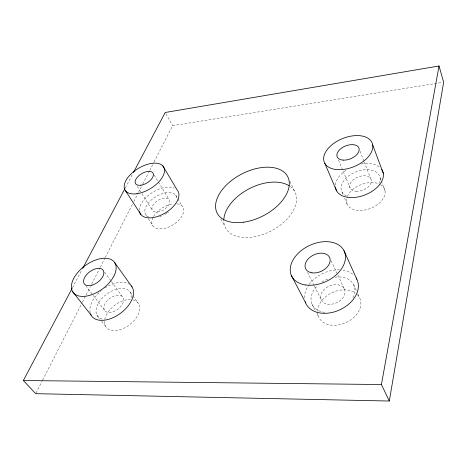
<?xml version="1.0" encoding="UTF-8"?>
<svg xmlns="http://www.w3.org/2000/svg" width="467" height="467" viewBox="0 0 467 467"><rect width="100%" height="100%" fill="white"/><g stroke="black" fill="none" stroke-linecap="round" stroke-linejoin="round"><path stroke-width="0.35" stroke-dasharray="2.33 1.75" d="M36.029 393.027L42.328 380.698M42.66 380.05L82.104 302.82M82.437 302.172L90.394 286.592M91.719 284L100.008 267.772M100.341 267.124L104.982 258.041M105.314 257.393L132.494 204.172M133.819 201.581L138.127 193.14M138.46 192.492L142.441 184.704M142.768 184.056L149.399 171.074M149.732 170.426L153.707 162.639M154.04 161.991L172.603 125.646L442.214 82.437M72.461 287.742L82.011 269.704M125.319 187.874L132.826 173.701M96.99 315.301L99.979 319.136M101.683 321.325L105.519 326.258M85.794 285.757L92.735 294.84M93.172 295.407L104.45 310.164M104.555 272.191L110.988 280.988M111.415 281.572L122.996 297.403A11.272 6.754 -36.8 0 1 112.214 312.067A11.272 6.754 -36.8 0 1 106.073 302.073A11.272 6.754 -36.8 0 1 122.996 297.403M130.375 292.324L132.488 295.267M132.908 295.856L138.407 303.503M145.99 215.048L146.778 216.274M148.348 218.719L153.065 226.057M137.28 186.374L141.495 193.034M141.875 193.636L152.604 210.594M154.209 175.09L169.06 199.502M175.61 195.089L177.466 198.195M177.834 198.814L182.293 206.256M220.786 219.023L224.58 225.724M165.925 113.744L172.603 125.646M311.985 304.029L315.254 310.38M316.895 313.555L318.529 316.731M307.537 272.465L314.052 285.454M314.379 286.102L321.214 299.744M289.984 181.441L295.091 192.241M331.08 260.656L337.565 274.497M337.874 275.156L344.36 288.997M353.642 284.689L356.613 291.21M357.798 293.813L359.578 297.73M342.066 192.165L343.484 195.51M344.617 198.189L347.454 204.879M338.54 160.029L350.238 188.306M360.086 151.285L363.974 161.29M364.231 161.956L370.705 178.622M380.115 177.845L381.095 180.443M381.346 181.097L385.036 190.851M290.223 186.496A39.1 23.794 -27.4 0 1 270.568 231.253A39.1 23.794 -27.4 0 1 223.786 220.091M139.435 210.249A21.943 12.095 -31.4 0 1 152.388 192.462A21.943 12.095 -31.4 0 1 174.483 188.125M90.16 312.592A24.885 14.827 -36.7 0 1 101.432 290.562M104.847 288.051A24.885 14.827 -36.7 0 1 129.277 284.222M304.572 297.794A28.183 20.069 -25 0 1 308.81 284.934M309.236 284.345A28.183 20.069 -25 0 1 339.503 269.862M343.07 270.218A28.183 20.069 -25 0 1 353.566 274.999M335.44 184.932A25.09 15.469 -21.5 0 1 345.778 170.35M361.295 163.964A25.09 15.469 -21.5 0 1 379.94 167.39M177.063 203.799A17.693 10.035 -31.5 0 1 181.47 216.945A17.693 10.035 -31.5 0 1 160.648 228.888A17.693 10.035 -31.5 0 1 152.995 217.599M153.567 216.519A17.693 10.035 -31.5 0 1 173.432 203.793M132.984 299.89A20.028 12.259 -37.1 0 1 128.682 325.441A20.028 12.259 -37.1 0 1 104.637 320.012M104.754 319.37A20.028 12.259 -37.1 0 1 130.451 299.557M357.494 294.765A22.626 16.514 -24.8 0 1 345.726 322.744A22.626 16.514 -24.8 0 1 317.554 312.511M317.542 311.238A22.626 16.514 -24.8 0 1 331.868 292.774A22.626 16.514 -24.8 0 1 355.48 293.025M346.479 196.07A20.455 12.679 -21.5 0 1 355.626 172.019A20.455 12.679 -21.5 0 1 379.618 182.585M380.348 184.547A20.186 12.784 -21.2 0 1 370.862 208.253A20.186 12.784 -21.2 0 1 346.742 198.206M347.366 196.403A20.186 12.784 -21.2 0 1 379.776 184.243M335.037 277.153A22.971 16.438 -24.9 0 1 352.737 298.144M324.769 312.33A22.971 16.438 -24.9 0 1 317.683 285.477M322.037 282.015A22.971 16.438 -24.9 0 1 329.042 278.577M102.238 319.171A20.291 12.154 -36.8 0 1 106.85 294.041A20.291 12.154 -36.8 0 1 131.577 297.777M149.195 217.225A17.898 9.924 -31.4 0 1 154.711 197.389A17.898 9.924 -31.4 0 1 177.028 198.738M168.441 212.082A17.898 9.924 -31.4 0 1 167.338 212.864M166.777 213.238A17.898 9.924 -31.4 0 1 163.217 215.229M161.384 216.034A17.898 9.924 -31.4 0 1 159.539 216.7M327.501 304.157A12.761 9.13 -24.9 0 0 344.996 291.315A12.761 9.13 -24.9 0 0 326.013 287.952A12.761 9.13 -24.9 0 0 327.501 304.157M355.994 191.254A11.366 7.04 -21.5 0 0 371.347 180.35A11.366 7.04 -21.5 0 0 354.196 178.989A11.366 7.04 -21.5 0 0 355.994 191.254M157.636 212.024A9.941 5.511 -31.4 0 0 169.719 200.787A9.941 5.511 -31.4 0 0 155.242 202.462A9.941 5.511 -31.4 0 0 157.636 212.024"/><path stroke-width="0.7" d="M72.116 288.39L23.35 380.523L35.696 393.675L389.309 401.025L443.65 82.21L439.015 65.975L165.225 112.489L133.504 172.411M389.309 401.025L381.422 384.534L439.015 65.975M82.688 268.414L124.981 188.516M23.35 380.523L381.422 384.534M72.455 291.373L91.071 315.097M114.719 262.652A25.586 14.518 -36.1 0 1 90.078 295.255A25.586 14.518 -36.1 0 1 76.5 274.059A25.586 14.518 -36.1 0 1 114.719 262.652L132.027 286.948M125.5 190.769L140.871 214.493M162.855 165.908L177.191 190.051A21.943 12.095 -31.4 0 1 164.542 213.361A21.943 12.095 -31.4 0 1 139.58 211.592M291.256 275.267L305.692 302.943M343.957 250.621L356.794 279.196M324.804 163.345L336.608 190.875M372.695 144.939A25.808 15.16 -22 0 1 338.05 169.661A25.808 15.16 -22 0 1 333.917 143.27A25.808 15.16 -22 0 1 372.695 144.939L383.279 173.263M223.827 219.356A39.1 23.794 -27.4 0 1 249.384 188.639A39.1 23.794 -27.4 0 1 289.114 185.749M131.25 285.921A24.885 14.827 -36.7 0 1 119.272 314.157A24.885 14.827 -36.7 0 1 90.534 313.894M356.14 278.058A28.183 20.069 -25 0 1 339.923 309.784A28.183 20.069 -25 0 1 305.249 301.717M381.79 169.492A25.09 15.469 -21.5 0 1 364.529 195.113A25.09 15.469 -21.5 0 1 335.423 187.028M243.552 222.216A39.718 23.502 -27.4 0 0 287.882 176.993A39.718 23.502 -27.4 0 0 225.894 185.522A39.718 23.502 -27.4 0 0 243.552 222.216M311.95 272.833A13.222 9.001 -25.3 0 0 330.151 259.658A13.222 9.001 -25.3 0 0 310.724 256.722A13.222 9.001 -25.3 0 0 311.95 272.833M343.268 160.117A11.728 6.888 -22 0 0 359.158 148.979A11.728 6.888 -22 0 0 341.646 148.045A11.728 6.888 -22 0 0 343.268 160.117M140.812 185.241A10.221 5.347 -31.2 0 0 153.357 173.893A10.221 5.347 -31.2 0 0 138.641 175.884A10.221 5.347 -31.2 0 0 140.812 185.241M91.888 285.209A11.628 6.596 -36.1 0 0 103.271 270.434A11.628 6.596 -36.1 0 0 85.94 275.431A11.628 6.596 -36.1 0 0 91.888 285.209M305.768 285.004A29.1 19.824 -25.3 0 0 345.422 255.647A29.1 19.824 -25.3 0 0 302.353 249.734A29.1 19.824 -25.3 0 0 305.768 285.004M136.965 193.7A22.498 11.774 -31.2 0 0 164.308 168.61A22.498 11.774 -31.2 0 0 131.758 173.31A22.498 11.774 -31.2 0 0 136.965 193.7"/></g></svg>
